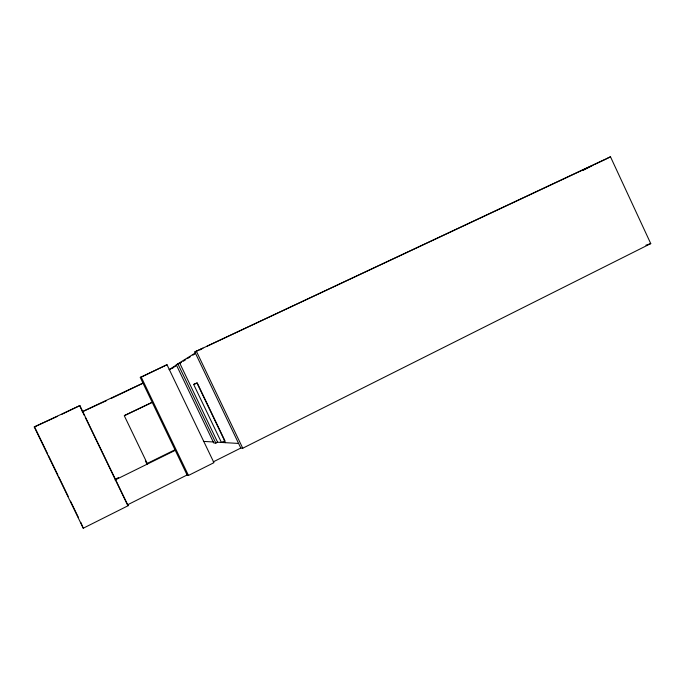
<?xml version="1.0" encoding="UTF-8"?>
<svg xmlns="http://www.w3.org/2000/svg" width="685" height="685" viewBox="0 0 685 685"><rect width="100%" height="100%" fill="white"/><g stroke="black" fill="none" stroke-linecap="round" stroke-linejoin="round"><path stroke-width="1.03" d="M61.992 414.219L79.862 405.58L128.155 505.701L83.253 528.221L34.25 426.96L79.862 405.58M111.312 398.379L142.874 383.292M140.288 377.503L166.994 364.72L213.943 462.675L188.461 475.45L187.091 474.979L140.288 377.503L166.994 364.72M240.803 448.058L194.823 351.927L610.481 156.779L650.75 243.603L242.755 448.221L240.803 448.058L213.24 461.87M238.234 443.418L217.607 442.219L215.844 443.092L213.737 442.955L176.302 364.797L195.799 352.681M169.383 369.489L178.066 363.966L176.302 364.797M200.285 349.821L202.075 348.682M172.509 368.025L176.088 365.764M179.658 363.504L181.448 362.382M183.083 361.346L185.755 359.659M187.527 358.538L190.199 356.851M192.87 355.164L195.533 353.477M582.926 170.419L593.321 165.102M605.96 159.1L610.481 156.779M85.291 417.43L127.461 504.862L187.091 474.979M115.791 478.952L118.608 477.565M145.357 460.834L146.744 463.702L175.309 449.625M115.063 479.997L175.531 450.191M124.687 415.418L151.548 402.6M152.507 402.232L124.276 415.701L147.515 464.002L146.744 463.702M193.658 384.448L197.16 382.778L224.894 440.712L221.426 442.442L193.658 384.448L197.023 383.129L225.528 442.681M169.101 369.686L172.92 367.888M82.191 411.711L143.139 383.018M83.202 411.385L106.509 400.639M34.25 426.96L57.531 416.309M194.823 351.927L202.974 348.108M207.101 346.173L590.958 166.164M594.263 164.614L605.052 159.562M645.895 245.187L650.75 243.603M203.419 441.397L213.369 441.971M127.461 504.862L128.155 505.701M34.652 427.038L47.693 453.984M48.626 455.902L57.934 475.15M58.867 477.077L68.183 496.317M70.512 501.129L78.424 517.483M80.753 522.295L83.253 528.221M79.734 405.905L84.366 415.512M141.11 376.861L188.461 475.45M196.261 351.003L242.755 448.221M179.65 362.956L217.607 442.219M177.869 363.795L215.844 443.092"/></g></svg>
